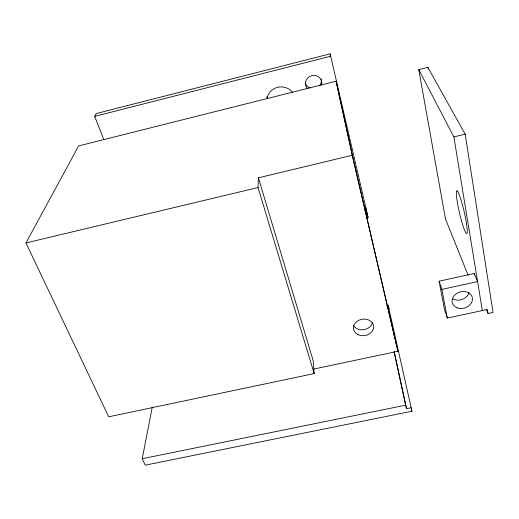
<?xml version="1.0" encoding="UTF-8"?>
<svg xmlns="http://www.w3.org/2000/svg" width="519" height="519" viewBox="0 0 519 519"><rect width="100%" height="100%" fill="white"/><g stroke="black" fill="none" stroke-linecap="round" stroke-linejoin="round"><path stroke-width="0.78" d="M314.164 373.576L258.047 187.541L258.397 177.822L352.252 155.278L336.098 81.243L78.648 145.917L25.95 242.957L108.698 416.802L314.164 373.576L313.268 361.068L258.397 177.822M386.674 305.892L388.212 305.555L411.95 411.236L145.229 465.167L142.232 458.718L152.281 407.026M103.845 139.669L94.692 116.379L96.229 113.551L330.123 53.833L366.511 210.643M94.692 116.379L330.642 56.221L330.123 53.833M468.112 275.219L445.51 219.083L418.749 69.598L427.825 67.327L465.186 134.181L493.05 312.451L488.029 313.528L486.491 309.791M418.749 69.598L453.872 136.886L465.186 134.181M25.95 242.957L258.047 187.541M364.195 207.937L365.772 207.568L368.055 217.558L366.485 217.922M364.967 211.382L366.537 211.019L368.055 217.558M439.074 281.207L474.223 273.487L477.597 281.583L441.851 289.394L439.074 281.207L444.511 309.584L447.32 318.063L487.38 309.48L488.029 313.528M314.053 368.996L397.93 351.292L353.627 160.877L336.098 81.243M142.232 458.718L405.683 405.177L406.513 408.687L411.139 407.746L411.95 411.236M352.252 155.278L397.93 351.292M388.212 305.555L388.945 308.708M393.486 331.738L394.784 337.551M394.245 352.031L406.513 408.687M394.051 351.441L405.683 405.177M441.851 289.394L447.32 318.063M427.825 67.327L428.104 68.923M474.223 273.487L474.483 275.083M453.872 136.886L482.346 310.557M372.493 322.357A10.069 8.233 -8.1 0 1 364.169 329.649A10.069 8.233 -8.1 0 1 353.627 325.731M469.001 292.547A10.185 8.259 -16.4 0 1 452.503 298.613M267.181 97.844A14.221 13.617 -1.9 0 1 278.126 87.192A14.221 13.617 -1.9 0 1 292.664 92.525M307.469 88.691A8.233 7.921 -17.4 0 1 311.679 75.625A8.233 7.921 -17.4 0 1 321.585 85.064M266.948 97.974A14.097 13.52 -1.9 0 1 267.006 96.553M321.248 79.044A8.161 7.863 -18 0 1 319.114 86.07M309.999 88.016A8.161 7.863 -18 0 1 305.457 83.124M457.038 190.83L456.493 191.284A21.947 2.426 77 0 0 460.236 216.047L461.612 221.237A21.947 2.426 77 0 0 467.184 232.784A21.947 2.426 77 0 0 463.72 209.793A21.947 2.426 77 0 0 457.038 190.83M357.928 334.586A10.179 8.285 -8 0 0 373.686 327.476A10.179 8.285 -8 0 0 359.064 320.171A10.179 8.285 -8 0 0 357.928 334.586M457.576 307.981A10.354 8.343 -16.2 0 0 472.472 298.626A10.354 8.343 -16.2 0 0 456.752 293.417A10.354 8.343 -16.2 0 0 457.576 307.981"/></g></svg>
